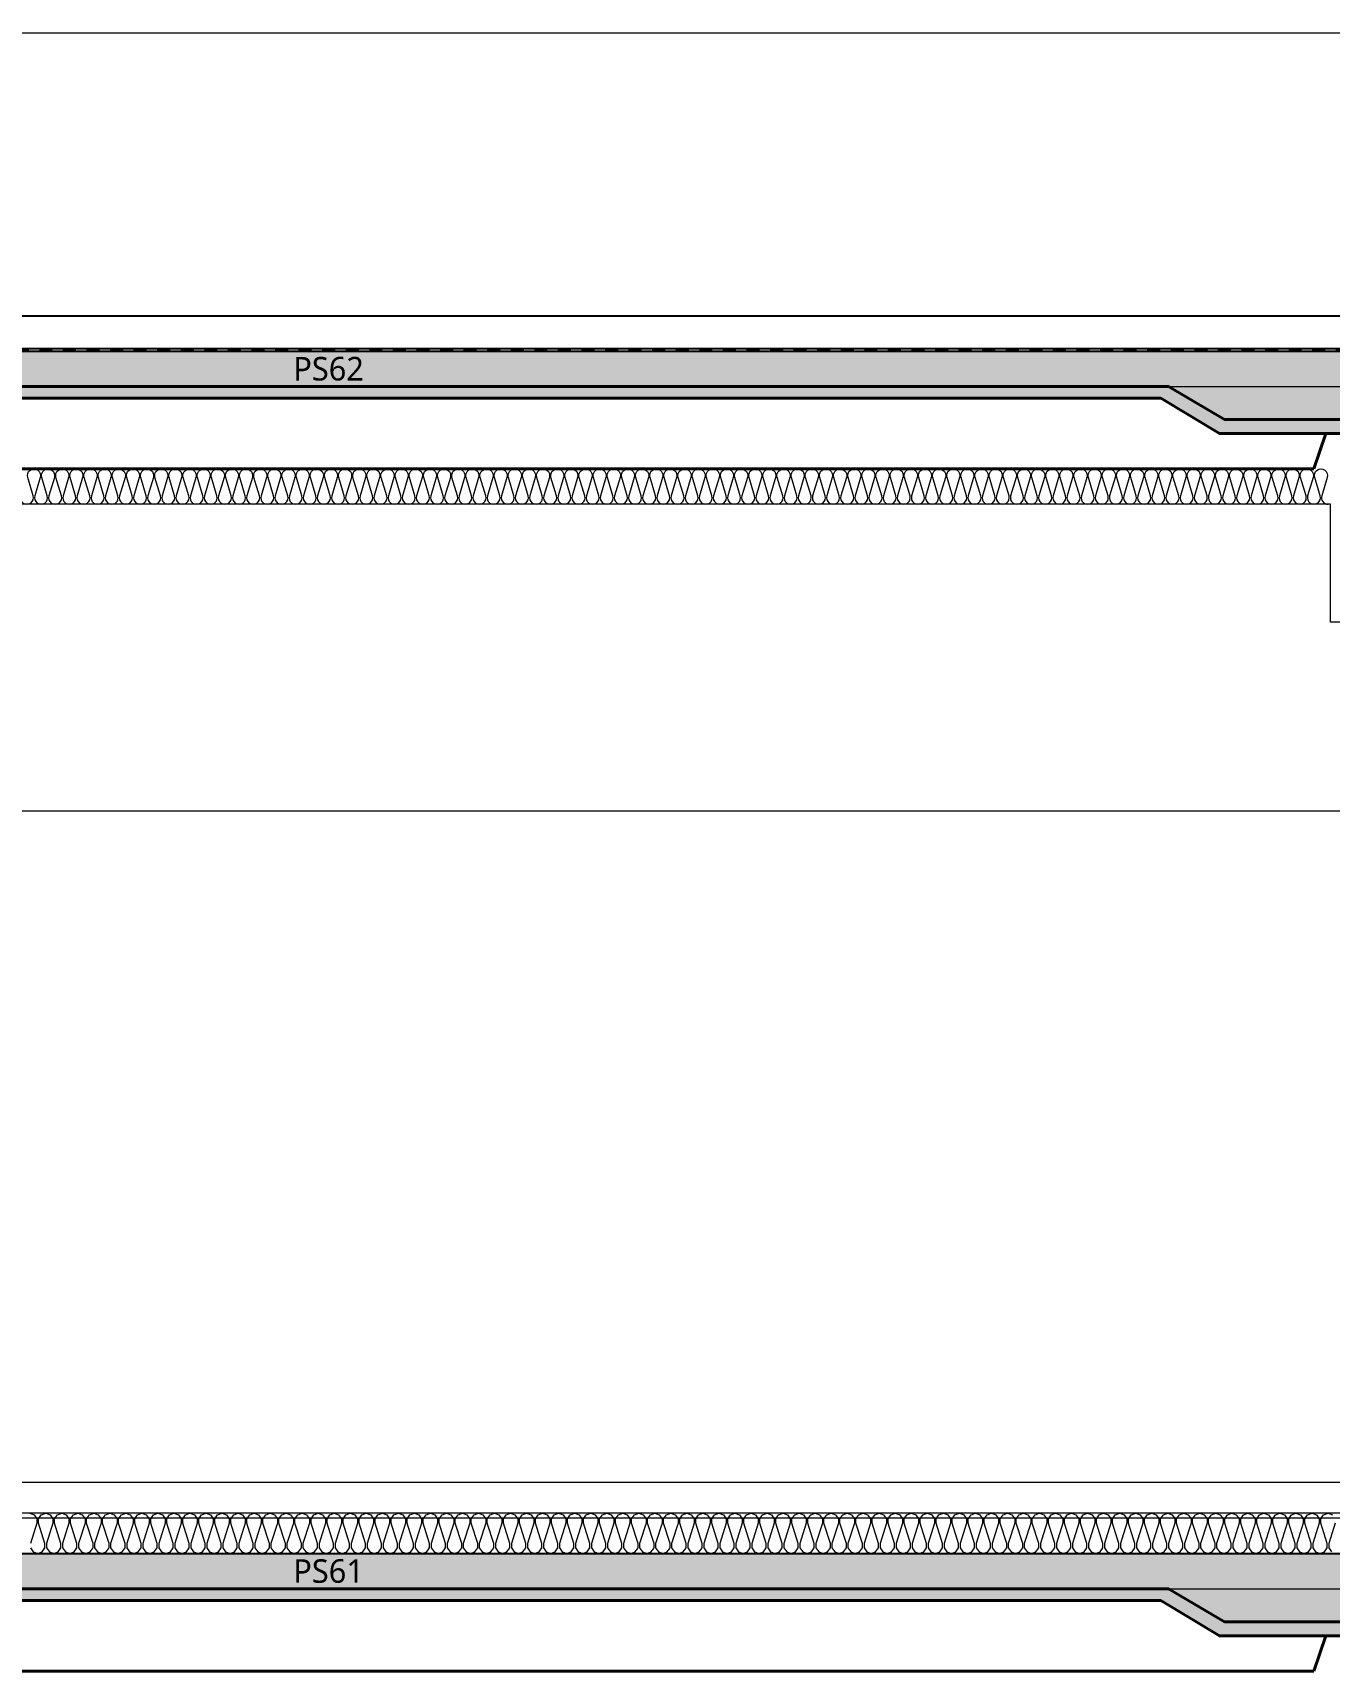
# Model space of a CAD drawing. Header units: millimetres. Extents: x 0 to 420000, y 0 to 297000.
# Drawn here: x 259258 to 264758, y 238000 to 244950 of the extents above; entities that cross this region are included whole.
import ezdxf
from ezdxf.enums import TextEntityAlignment as Align

# ---------------------------------------------------------------- set-up
doc = ezdxf.new("R2010")
doc.units = ezdxf.units.MM
doc.linetypes.add('CEN', pattern=[62, 60, -1, 0, -1])
doc.linetypes.add('HID', pattern=[2, 1.1, -0.9])
for name, color, linetype, lineweight in [('A-AXIS-LINE', 1, 'CEN', 15), ('A-CONC-LIN1', 2, 'Continuous', 40), ('A-CONC-LIN2', 7, 'Continuous', 25), ('A-ELEV-LIN3', 8, 'Continuous', 18), ('A-XXXX-FIN2', 6, 'Continuous', 20), ('A-XXXX-INSL2', 8, 'Continuous', 18), ('A-XXXX-WAT1', 9, 'HID', 20)]:
    doc.layers.add(name, color=color, linetype=linetype, lineweight=lineweight)
doc.layers.add('A-CONC-SOLD', color=253, linetype='CEN')
doc.layers.add('A-XXXX-NPLT', color=144, linetype='Continuous', lineweight=15, plot=False)
doc.styles.add('맑은고딕', font='')
doc.styles.get('맑은고딕').set_extended_font_data('Malgun Gothic')

# ---------------------------------------------------------------- blocks, each defined once
blk = doc.blocks.new('axis(220316)')
at = {"layer": 'A-AXIS-LINE', "ltscale": 1000}
for p, q in [((4631788.1, -355868.7), (4955413.1, -355868.7)), ((4631788.1, -360968.7), (4955413.1, -360968.7))]:
    blk.add_line(p, q, dxfattribs=at)
blk = doc.blocks.new('PS61(횡)')
at = {"layer": 'A-CONC-SOLD'}
h = blk.add_hatch(color=256, dxfattribs=at)
h.dxf.hatch_style = 1
h.paths.add_polyline_path([(1020, 0), (1020, -290), (1700, -290), (1937.4, -150), (9062.6, -150), (9300, -290), (9980, -290), (9980, 0)])
h = blk.add_hatch(color=256, dxfattribs=at)
h.dxf.hatch_style = 1
h.paths.add_polyline_path([(9980, -290), (9980, -350), (9280, -350), (9030, -200), (1970, -200), (1720, -350), (1020, -350), (1020, -290), (1700, -290), (1937.4, -150), (9062.6, -150), (9300, -290)])
at = {"layer": 'A-CONC-LIN1', "color": 2}
for p, q in [((1320, -500), (1270, -350)), ((9680, -500), (9730, -350)), ((1320, -500), (9680, -500))]:
    blk.add_line(p, q, dxfattribs=at)
blk.add_lwpolyline([(9980, -290), (9980, -350), (9280, -350), (9030, -200), (1970, -200), (1720, -350), (1020, -350), (1020, -290), (1700, -290), (1937.4, -150), (9062.6, -150), (9300, -290)], close=True, dxfattribs=at)
at = {"layer": 'A-CONC-LIN2'}
blk.add_line((1020, 0), (9980, 0), dxfattribs=at)
at = {"layer": 'A-XXXX-NPLT'}
for p, q in [((1937.4, -150), (1020, -150)), ((9062.6, -150), (9980, -150))]:
    blk.add_line(p, q, dxfattribs=at)
at = {"layer": 'A-XXXX-NPLT', "style": '맑은고딕'}
blk.add_text('PS61', height=100, dxfattribs=at).set_placement((5500, -75), align=Align.MIDDLE)
blk = doc.blocks.new('횡9층')
at = {"layer": 'A-XXXX-FIN2'}
blk.add_lwpolyline([(4890000.6, -236768.7), (4845250.6, -236768.7)], dxfattribs=at)
at = {"layer": 'A-XXXX-INSL2'}
for points in [[(4890000.6, -236898.7), (4845250.6, -236898.7)], [(4860832.6, -236898.7), (4860851.3, -236905.5), (4860863.2, -236922.5), (4860863.2, -236941.2), (4860836, -237026.2)], [(4860836, -237044.9), (4860847.9, -237061.9), (4860866.6, -237068.7), (4860885.3, -237061.9), (4860897.2, -237044.9), (4860897.2, -237026.2), (4860870, -236941.2), (4860870, -236922.5), (4860881.9, -236905.5), (4860900.6, -236898.7), (4860919.3, -236905.5), (4860931.2, -236922.5), (4860931.2, -236941.2), (4860904, -237026.2), (4860904, -237044.9), (4860915.9, -237061.9), (4860934.6, -237068.7), (4860953.3, -237061.9), (4860965.2, -237044.9), (4860965.2, -237026.2), (4860938, -236941.2), (4860938, -236922.5), (4860949.9, -236905.5), (4860968.6, -236898.7), (4860987.3, -236905.5), (4860999.2, -236922.5), (4860999.2, -236941.2), (4860972, -237026.2), (4860972, -237044.9), (4860983.9, -237061.9), (4861002.6, -237068.7), (4861021.3, -237061.9), (4861033.2, -237044.9), (4861033.2, -237026.2), (4861006, -236941.2), (4861006, -236922.5), (4861017.9, -236905.5), (4861036.6, -236898.7), (4861055.3, -236905.5), (4861067.2, -236922.5), (4861067.2, -236941.2), (4861040, -237026.2), (4861040, -237044.9), (4861051.9, -237061.9), (4861070.6, -237068.7), (4861089.3, -237061.9), (4861101.2, -237044.9), (4861101.2, -237026.2), (4861074, -236941.2), (4861074, -236922.5), (4861085.9, -236905.5), (4861104.6, -236898.7), (4861123.3, -236905.5), (4861135.2, -236922.5), (4861135.2, -236941.2), (4861108, -237026.2), (4861108, -237044.9), (4861119.9, -237061.9), (4861138.6, -237068.7), (4861157.3, -237061.9), (4861169.2, -237044.9), (4861169.2, -237026.2), (4861142, -236941.2), (4861142, -236922.5), (4861153.9, -236905.5), (4861172.6, -236898.7), (4861191.3, -236905.5), (4861203.2, -236922.5), (4861203.2, -236941.2), (4861176, -237026.2), (4861176, -237044.9), (4861187.9, -237061.9), (4861206.6, -237068.7), (4861225.3, -237061.9), (4861237.2, -237044.9), (4861237.2, -237026.2), (4861210, -236941.2), (4861210, -236922.5), (4861221.9, -236905.5), (4861240.6, -236898.7), (4861259.3, -236905.5), (4861271.2, -236922.5), (4861271.2, -236941.2), (4861244, -237026.2), (4861244, -237044.9), (4861255.9, -237061.9), (4861274.6, -237068.7), (4861293.3, -237061.9), (4861305.2, -237044.9), (4861305.2, -237026.2), (4861278, -236941.2), (4861278, -236922.5), (4861289.9, -236905.5), (4861308.6, -236898.7), (4861327.3, -236905.5), (4861339.2, -236922.5), (4861339.2, -236941.2), (4861312, -237026.2), (4861312, -237044.9), (4861323.9, -237061.9), (4861342.6, -237068.7), (4861361.3, -237061.9), (4861373.2, -237044.9), (4861373.2, -237026.2), (4861346, -236941.2), (4861346, -236922.5), (4861357.9, -236905.5), (4861376.6, -236898.7), (4861395.3, -236905.5), (4861407.2, -236922.5), (4861407.2, -236941.2), (4861380, -237026.2), (4861380, -237044.9), (4861391.9, -237061.9), (4861410.6, -237068.7), (4861429.3, -237061.9), (4861441.2, -237044.9), (4861441.2, -237026.2), (4861414, -236941.2), (4861414, -236922.5), (4861425.9, -236905.5), (4861444.6, -236898.7), (4861463.3, -236905.5), (4861475.2, -236922.5), (4861475.2, -236941.2), (4861448, -237026.2), (4861448, -237044.9), (4861459.9, -237061.9), (4861478.6, -237068.7), (4861497.3, -237061.9), (4861509.2, -237044.9), (4861509.2, -237026.2), (4861482, -236941.2), (4861482, -236922.5), (4861493.9, -236905.5), (4861512.6, -236898.7), (4861531.3, -236905.5), (4861543.2, -236922.5), (4861543.2, -236941.2), (4861516, -237026.2), (4861516, -237044.9), (4861527.9, -237061.9), (4861546.6, -237068.7), (4861565.3, -237061.9), (4861577.2, -237044.9), (4861577.2, -237026.2), (4861550, -236941.2), (4861550, -236922.5), (4861561.9, -236905.5), (4861580.6, -236898.7), (4861599.3, -236905.5), (4861611.2, -236922.5), (4861611.2, -236941.2), (4861584, -237026.2), (4861584, -237044.9), (4861595.9, -237061.9), (4861614.6, -237068.7), (4861633.3, -237061.9), (4861645.2, -237044.9), (4861645.2, -237026.2), (4861618, -236941.2), (4861618, -236922.5), (4861629.9, -236905.5), (4861648.6, -236898.7), (4861667.3, -236905.5), (4861679.2, -236922.5), (4861679.2, -236941.2), (4861652, -237026.2), (4861652, -237044.9), (4861663.9, -237061.9), (4861682.6, -237068.7), (4861701.3, -237061.9), (4861713.2, -237044.9), (4861713.2, -237026.2), (4861686, -236941.2), (4861686, -236922.5), (4861697.9, -236905.5), (4861716.6, -236898.7), (4861735.3, -236905.5), (4861747.2, -236922.5), (4861747.2, -236941.2), (4861720, -237026.2), (4861720, -237044.9), (4861731.9, -237061.9), (4861750.6, -237068.7), (4861769.3, -237061.9), (4861781.2, -237044.9), (4861781.2, -237026.2), (4861754, -236941.2), (4861754, -236922.5), (4861765.9, -236905.5), (4861784.6, -236898.7), (4861803.3, -236905.5), (4861815.2, -236922.5), (4861815.2, -236941.2), (4861788, -237026.2), (4861788, -237044.9), (4861799.9, -237061.9), (4861818.6, -237068.7), (4861837.3, -237061.9), (4861849.2, -237044.9), (4861849.2, -237026.2), (4861822, -236941.2), (4861822, -236922.5), (4861833.9, -236905.5), (4861852.6, -236898.7), (4861871.3, -236905.5), (4861883.2, -236922.5), (4861883.2, -236941.2), (4861856, -237026.2), (4861856, -237044.9), (4861867.9, -237061.9), (4861886.6, -237068.7), (4861905.3, -237061.9), (4861917.2, -237044.9), (4861917.2, -237026.2), (4861890, -236941.2), (4861890, -236922.5), (4861901.9, -236905.5), (4861920.6, -236898.7), (4861939.3, -236905.5), (4861951.2, -236922.5), (4861951.2, -236941.2), (4861924, -237026.2), (4861924, -237044.9), (4861935.9, -237061.9), (4861954.6, -237068.7), (4861973.3, -237061.9), (4861985.2, -237044.9), (4861985.2, -237026.2), (4861958, -236941.2), (4861958, -236922.5), (4861969.9, -236905.5), (4861988.6, -236898.7), (4862007.3, -236905.5), (4862019.2, -236922.5), (4862019.2, -236941.2), (4861992, -237026.2), (4861992, -237044.9), (4862003.9, -237061.9), (4862022.6, -237068.7), (4862041.3, -237061.9), (4862053.2, -237044.9), (4862053.2, -237026.2), (4862026, -236941.2), (4862026, -236922.5), (4862037.9, -236905.5), (4862056.6, -236898.7), (4862075.3, -236905.5), (4862087.2, -236922.5), (4862087.2, -236941.2), (4862060, -237026.2), (4862060, -237044.9), (4862071.9, -237061.9), (4862090.6, -237068.7), (4862109.3, -237061.9), (4862121.2, -237044.9), (4862121.2, -237026.2), (4862094, -236941.2), (4862094, -236922.5), (4862105.9, -236905.5), (4862124.6, -236898.7), (4862143.3, -236905.5), (4862155.2, -236922.5), (4862155.2, -236941.2), (4862128, -237026.2), (4862128, -237044.9), (4862139.9, -237061.9), (4862158.6, -237068.7), (4862177.3, -237061.9), (4862189.2, -237044.9), (4862189.2, -237026.2), (4862162, -236941.2), (4862162, -236922.5), (4862173.9, -236905.5), (4862192.6, -236898.7), (4862211.3, -236905.5), (4862223.2, -236922.5), (4862223.2, -236941.2), (4862196, -237026.2), (4862196, -237044.9), (4862207.9, -237061.9), (4862226.6, -237068.7), (4862245.3, -237061.9), (4862257.2, -237044.9), (4862257.2, -237026.2), (4862230, -236941.2), (4862230, -236922.5), (4862241.9, -236905.5), (4862260.6, -236898.7), (4862279.3, -236905.5), (4862291.2, -236922.5), (4862291.2, -236941.2), (4862264, -237026.2), (4862264, -237044.9), (4862275.9, -237061.9), (4862294.6, -237068.7), (4862313.3, -237061.9), (4862325.2, -237044.9), (4862325.2, -237026.2), (4862298, -236941.2), (4862298, -236922.5), (4862309.9, -236905.5), (4862328.6, -236898.7), (4862347.3, -236905.5), (4862359.2, -236922.5), (4862359.2, -236941.2), (4862332, -237026.2), (4862332, -237044.9), (4862343.9, -237061.9), (4862362.6, -237068.7), (4862381.3, -237061.9), (4862393.2, -237044.9), (4862393.2, -237026.2), (4862366, -236941.2), (4862366, -236922.5), (4862377.9, -236905.5), (4862396.6, -236898.7), (4862415.3, -236905.5), (4862427.2, -236922.5), (4862427.2, -236941.2), (4862400, -237026.2), (4862400, -237044.9), (4862411.9, -237061.9), (4862430.6, -237068.7), (4862449.3, -237061.9), (4862461.2, -237044.9), (4862461.2, -237026.2), (4862434, -236941.2), (4862434, -236922.5), (4862445.9, -236905.5), (4862464.6, -236898.7), (4862483.3, -236905.5), (4862495.2, -236922.5), (4862495.2, -236941.2), (4862468, -237026.2), (4862468, -237044.9), (4862479.9, -237061.9), (4862498.6, -237068.7), (4862517.3, -237061.9), (4862529.2, -237044.9), (4862529.2, -237026.2), (4862502, -236941.2), (4862502, -236922.5), (4862513.9, -236905.5), (4862532.6, -236898.7), (4862551.3, -236905.5), (4862563.2, -236922.5), (4862563.2, -236941.2), (4862536, -237026.2), (4862536, -237044.9), (4862547.9, -237061.9), (4862566.6, -237068.7), (4862585.3, -237061.9), (4862597.2, -237044.9), (4862597.2, -237026.2), (4862570, -236941.2), (4862570, -236922.5), (4862581.9, -236905.5), (4862600.6, -236898.7), (4862619.3, -236905.5), (4862631.2, -236922.5), (4862631.2, -236941.2), (4862604, -237026.2), (4862604, -237044.9), (4862615.9, -237061.9), (4862634.6, -237068.7), (4862653.3, -237061.9), (4862665.2, -237044.9), (4862665.2, -237026.2), (4862638, -236941.2), (4862638, -236922.5), (4862649.9, -236905.5), (4862668.6, -236898.7), (4862687.3, -236905.5), (4862699.2, -236922.5), (4862699.2, -236941.2), (4862672, -237026.2), (4862672, -237044.9), (4862683.9, -237061.9), (4862702.6, -237068.7), (4862721.3, -237061.9), (4862733.2, -237044.9), (4862733.2, -237026.2), (4862706, -236941.2), (4862706, -236922.5), (4862717.9, -236905.5), (4862736.6, -236898.7), (4862755.3, -236905.5), (4862767.2, -236922.5), (4862767.2, -236941.2), (4862740, -237026.2), (4862740, -237044.9), (4862751.9, -237061.9), (4862770.6, -237068.7), (4862789.3, -237061.9), (4862801.2, -237044.9), (4862801.2, -237026.2), (4862774, -236941.2), (4862774, -236922.5), (4862785.9, -236905.5), (4862804.6, -236898.7), (4862823.3, -236905.5), (4862835.2, -236922.5), (4862835.2, -236941.2), (4862808, -237026.2), (4862808, -237044.9), (4862819.9, -237061.9), (4862838.6, -237068.7), (4862857.3, -237061.9), (4862869.2, -237044.9), (4862869.2, -237026.2), (4862842, -236941.2), (4862842, -236922.5), (4862853.9, -236905.5), (4862872.6, -236898.7), (4862891.3, -236905.5), (4862903.2, -236922.5), (4862903.2, -236941.2), (4862876, -237026.2), (4862876, -237044.9), (4862887.9, -237061.9), (4862906.6, -237068.7), (4862925.3, -237061.9), (4862937.2, -237044.9), (4862937.2, -237026.2), (4862910, -236941.2), (4862910, -236922.5), (4862921.9, -236905.5), (4862940.6, -236898.7), (4862959.3, -236905.5), (4862971.2, -236922.5), (4862971.2, -236941.2), (4862944, -237026.2), (4862944, -237044.9), (4862955.9, -237061.9), (4862974.6, -237068.7), (4862993.3, -237061.9), (4863005.2, -237044.9), (4863005.2, -237026.2), (4862978, -236941.2), (4862978, -236922.5), (4862989.9, -236905.5), (4863008.6, -236898.7), (4863027.3, -236905.5), (4863039.2, -236922.5), (4863039.2, -236941.2), (4863012, -237026.2), (4863012, -237044.9), (4863023.9, -237061.9), (4863042.6, -237068.7), (4863061.3, -237061.9), (4863073.2, -237044.9), (4863073.2, -237026.2), (4863046, -236941.2), (4863046, -236922.5), (4863057.9, -236905.5), (4863076.6, -236898.7), (4863095.3, -236905.5), (4863107.2, -236922.5), (4863107.2, -236941.2), (4863080, -237026.2), (4863080, -237044.9), (4863091.9, -237061.9), (4863110.6, -237068.7), (4863129.3, -237061.9), (4863141.2, -237044.9), (4863141.2, -237026.2), (4863114, -236941.2), (4863114, -236922.5), (4863125.9, -236905.5), (4863144.6, -236898.7), (4863163.3, -236905.5), (4863175.2, -236922.5), (4863175.2, -236941.2), (4863148, -237026.2), (4863148, -237044.9), (4863159.9, -237061.9), (4863178.6, -237068.7), (4863197.3, -237061.9), (4863209.2, -237044.9), (4863209.2, -237026.2), (4863182, -236941.2), (4863182, -236922.5), (4863193.9, -236905.5), (4863212.6, -236898.7), (4863231.3, -236905.5), (4863243.2, -236922.5), (4863243.2, -236941.2), (4863216, -237026.2), (4863216, -237044.9), (4863227.9, -237061.9), (4863246.6, -237068.7), (4863265.3, -237061.9), (4863277.2, -237044.9), (4863277.2, -237026.2), (4863250, -236941.2), (4863250, -236922.5), (4863261.9, -236905.5), (4863280.6, -236898.7), (4863299.3, -236905.5), (4863311.2, -236922.5), (4863311.2, -236941.2), (4863284, -237026.2), (4863284, -237044.9), (4863295.9, -237061.9), (4863314.6, -237068.7), (4863333.3, -237061.9), (4863345.2, -237044.9), (4863345.2, -237026.2), (4863318, -236941.2), (4863318, -236922.5), (4863329.9, -236905.5), (4863348.6, -236898.7), (4863367.3, -236905.5), (4863379.2, -236922.5), (4863379.2, -236941.2), (4863352, -237026.2), (4863352, -237044.9), (4863363.9, -237061.9), (4863382.6, -237068.7), (4863401.3, -237061.9), (4863413.2, -237044.9), (4863413.2, -237026.2), (4863386, -236941.2), (4863386, -236922.5), (4863397.9, -236905.5), (4863416.6, -236898.7), (4863435.3, -236905.5), (4863447.2, -236922.5), (4863447.2, -236941.2), (4863420, -237026.2), (4863420, -237044.9), (4863431.9, -237061.9), (4863450.6, -237068.7), (4863469.3, -237061.9), (4863481.2, -237044.9), (4863481.2, -237026.2), (4863454, -236941.2), (4863454, -236922.5), (4863465.9, -236905.5), (4863484.6, -236898.7), (4863503.3, -236905.5), (4863515.2, -236922.5), (4863515.2, -236941.2), (4863488, -237026.2), (4863488, -237044.9), (4863499.9, -237061.9), (4863518.6, -237068.7), (4863537.3, -237061.9), (4863549.2, -237044.9), (4863549.2, -237026.2), (4863522, -236941.2), (4863522, -236922.5), (4863533.9, -236905.5), (4863552.6, -236898.7), (4863571.3, -236905.5), (4863583.2, -236922.5), (4863583.2, -236941.2), (4863556, -237026.2), (4863556, -237044.9), (4863567.9, -237061.9), (4863586.6, -237068.7), (4863605.3, -237061.9), (4863617.2, -237044.9), (4863617.2, -237026.2), (4863590, -236941.2), (4863590, -236922.5), (4863601.9, -236905.5), (4863620.6, -236898.7), (4863639.3, -236905.5), (4863651.2, -236922.5), (4863651.2, -236941.2), (4863624, -237026.2), (4863624, -237044.9), (4863635.9, -237061.9), (4863654.6, -237068.7), (4863673.3, -237061.9), (4863685.2, -237044.9), (4863685.2, -237026.2), (4863658, -236941.2), (4863658, -236922.5), (4863669.9, -236905.5), (4863688.6, -236898.7), (4863707.3, -236905.5), (4863719.2, -236922.5), (4863719.2, -236941.2), (4863692, -237026.2), (4863692, -237044.9), (4863703.9, -237061.9), (4863722.6, -237068.7), (4863741.3, -237061.9), (4863753.2, -237044.9), (4863753.2, -237026.2), (4863726, -236941.2), (4863726, -236922.5), (4863737.9, -236905.5), (4863756.6, -236898.7), (4863775.3, -236905.5), (4863787.2, -236922.5), (4863787.2, -236941.2), (4863760, -237026.2), (4863760, -237044.9), (4863771.9, -237061.9), (4863790.6, -237068.7), (4863809.3, -237061.9), (4863821.2, -237044.9), (4863821.2, -237026.2), (4863794, -236941.2), (4863794, -236922.5), (4863805.9, -236905.5), (4863824.6, -236898.7), (4863843.3, -236905.5), (4863855.2, -236922.5), (4863855.2, -236941.2), (4863828, -237026.2), (4863828, -237044.9), (4863839.9, -237061.9), (4863858.6, -237068.7), (4863877.3, -237061.9), (4863889.2, -237044.9), (4863889.2, -237026.2), (4863862, -236941.2), (4863862, -236922.5), (4863873.9, -236905.5), (4863892.6, -236898.7), (4863911.3, -236905.5), (4863923.2, -236922.5), (4863923.2, -236941.2), (4863896, -237026.2), (4863896, -237044.9), (4863907.9, -237061.9), (4863926.6, -237068.7), (4863945.3, -237061.9), (4863957.2, -237044.9), (4863957.2, -237026.2), (4863930, -236941.2), (4863930, -236922.5), (4863941.9, -236905.5), (4863960.6, -236898.7), (4863979.3, -236905.5), (4863991.2, -236922.5), (4863991.2, -236941.2), (4863964, -237026.2), (4863964, -237044.9), (4863975.9, -237061.9), (4863994.6, -237068.7), (4864013.3, -237061.9), (4864025.2, -237044.9), (4864025.2, -237026.2), (4863998, -236941.2), (4863998, -236922.5), (4864009.9, -236905.5), (4864028.6, -236898.7), (4864047.3, -236905.5), (4864059.2, -236922.5), (4864059.2, -236941.2), (4864032, -237026.2), (4864032, -237044.9), (4864043.9, -237061.9), (4864062.6, -237068.7), (4864081.3, -237061.9), (4864093.2, -237044.9), (4864093.2, -237026.2), (4864066, -236941.2), (4864066, -236922.5), (4864077.9, -236905.5), (4864096.6, -236898.7), (4864115.3, -236905.5), (4864127.2, -236922.5), (4864127.2, -236941.2), (4864100, -237026.2), (4864100, -237044.9), (4864111.9, -237061.9), (4864130.6, -237068.7), (4864149.3, -237061.9), (4864161.2, -237044.9), (4864161.2, -237026.2), (4864134, -236941.2), (4864134, -236922.5), (4864145.9, -236905.5), (4864164.6, -236898.7), (4864183.3, -236905.5), (4864195.2, -236922.5), (4864195.2, -236941.2), (4864168, -237026.2), (4864168, -237044.9), (4864179.9, -237061.9), (4864198.6, -237068.7), (4864217.3, -237061.9), (4864229.2, -237044.9), (4864229.2, -237026.2), (4864202, -236941.2), (4864202, -236922.5), (4864213.9, -236905.5), (4864232.6, -236898.7), (4864251.3, -236905.5), (4864263.2, -236922.5), (4864263.2, -236941.2), (4864236, -237026.2), (4864236, -237044.9), (4864247.9, -237061.9), (4864266.6, -237068.7), (4864285.3, -237061.9), (4864297.2, -237044.9), (4864297.2, -237026.2), (4864270, -236941.2), (4864270, -236922.5), (4864281.9, -236905.5), (4864300.6, -236898.7), (4864319.3, -236905.5), (4864331.2, -236922.5), (4864331.2, -236941.2), (4864304, -237026.2), (4864304, -237044.9), (4864315.9, -237061.9), (4864334.6, -237068.7), (4864353.3, -237061.9), (4864365.2, -237044.9), (4864365.2, -237026.2), (4864338, -236941.2), (4864338, -236922.5), (4864349.9, -236905.5), (4864368.6, -236898.7), (4864387.3, -236905.5), (4864399.2, -236922.5), (4864399.2, -236941.2), (4864372, -237026.2), (4864372, -237044.9), (4864383.9, -237061.9), (4864402.6, -237068.7), (4864421.3, -237061.9), (4864433.2, -237044.9), (4864433.2, -237026.2), (4864406, -236941.2), (4864406, -236922.5), (4864417.9, -236905.5), (4864436.6, -236898.7), (4864455.3, -236905.5), (4864467.2, -236922.5), (4864467.2, -236941.2), (4864440, -237026.2), (4864440, -237044.9), (4864451.9, -237061.9), (4864470.6, -237068.7), (4864489.3, -237061.9), (4864501.2, -237044.9), (4864501.2, -237026.2), (4864474, -236941.2), (4864474, -236922.5), (4864485.9, -236905.5), (4864504.6, -236898.7), (4864523.3, -236905.5), (4864535.2, -236922.5), (4864535.2, -236941.2), (4864508, -237026.2), (4864508, -237044.9), (4864519.9, -237061.9), (4864538.6, -237068.7), (4864557.3, -237061.9), (4864569.2, -237044.9), (4864569.2, -237026.2), (4864542, -236941.2), (4864542, -236922.5), (4864553.9, -236905.5), (4864572.6, -236898.7), (4864591.3, -236905.5), (4864603.2, -236922.5), (4864603.2, -236941.2), (4864576, -237026.2), (4864576, -237044.9), (4864587.9, -237061.9), (4864606.6, -237068.7), (4864625.3, -237061.9), (4864637.2, -237044.9), (4864637.2, -237026.2), (4864610, -236941.2), (4864610, -236922.5), (4864621.9, -236905.5), (4864640.6, -236898.7), (4864659.3, -236905.5), (4864671.2, -236922.5), (4864671.2, -236941.2), (4864644, -237026.2), (4864644, -237044.9), (4864655.9, -237061.9), (4864674.6, -237068.7), (4864693.3, -237061.9), (4864705.2, -237044.9), (4864705.2, -237026.2), (4864678, -236941.2), (4864678, -236922.5), (4864689.9, -236905.5), (4864708.6, -236898.7), (4864727.3, -236905.5), (4864739.2, -236922.5), (4864739.2, -236941.2), (4864712, -237026.2), (4864712, -237044.9), (4864723.9, -237061.9), (4864742.6, -237068.7), (4864761.3, -237061.9), (4864773.2, -237044.9), (4864773.2, -237026.2), (4864746, -236941.2), (4864746, -236922.5), (4864757.9, -236905.5), (4864776.6, -236898.7), (4864795.3, -236905.5), (4864807.2, -236922.5), (4864807.2, -236941.2), (4864780, -237026.2), (4864780, -237044.9), (4864791.9, -237061.9), (4864810.6, -237068.7), (4864829.3, -237061.9), (4864841.2, -237044.9), (4864841.2, -237026.2), (4864814, -236941.2), (4864814, -236922.5), (4864825.9, -236905.5), (4864844.6, -236898.7), (4864863.3, -236905.5), (4864875.2, -236922.5), (4864875.2, -236941.2), (4864848, -237026.2), (4864848, -237044.9), (4864859.9, -237061.9), (4864878.6, -237068.7), (4864897.3, -237061.9), (4864909.2, -237044.9), (4864909.2, -237026.2), (4864882, -236941.2), (4864882, -236922.5), (4864893.9, -236905.5), (4864912.6, -236898.7), (4864931.3, -236905.5), (4864943.2, -236922.5), (4864943.2, -236941.2), (4864916, -237026.2), (4864916, -237044.9), (4864927.9, -237061.9), (4864946.6, -237068.7), (4864965.3, -237061.9), (4864977.2, -237044.9), (4864977.2, -237026.2), (4864950, -236941.2), (4864950, -236922.5), (4864961.9, -236905.5), (4864980.6, -236898.7), (4864999.3, -236905.5), (4865011.2, -236922.5), (4865011.2, -236941.2), (4864984, -237026.2), (4864984, -237044.9), (4864995.9, -237061.9), (4865014.6, -237068.7), (4865033.3, -237061.9), (4865045.2, -237044.9), (4865045.2, -237026.2), (4865018, -236941.2), (4865018, -236922.5), (4865029.9, -236905.5), (4865048.6, -236898.7), (4865067.3, -236905.5), (4865079.2, -236922.5), (4865079.2, -236941.2), (4865052, -237026.2), (4865052, -237044.9), (4865063.9, -237061.9), (4865082.6, -237068.7), (4865101.3, -237061.9), (4865113.2, -237044.9), (4865113.2, -237026.2), (4865086, -236941.2), (4865086, -236922.5), (4865097.9, -236905.5), (4865116.6, -236898.7), (4865135.3, -236905.5), (4865147.2, -236922.5), (4865147.2, -236941.2), (4865120, -237026.2), (4865120, -237044.9), (4865131.9, -237061.9), (4865150.6, -237068.7), (4865169.3, -237061.9), (4865181.2, -237044.9), (4865181.2, -237026.2), (4865154, -236941.2), (4865154, -236922.5), (4865165.9, -236905.5), (4865184.6, -236898.7), (4865203.3, -236905.5), (4865215.2, -236922.5), (4865215.2, -236941.2), (4865188, -237026.2), (4865188, -237044.9), (4865199.9, -237061.9), (4865218.6, -237068.7), (4865237.3, -237061.9), (4865249.2, -237044.9), (4865249.2, -237026.2), (4865222, -236941.2), (4865222, -236922.5), (4865233.9, -236905.5), (4865252.6, -236898.7), (4865271.3, -236905.5), (4865283.2, -236922.5), (4865283.2, -236941.2), (4865256, -237026.2), (4865256, -237044.9), (4865267.9, -237061.9), (4865286.6, -237068.7), (4865305.3, -237061.9), (4865317.2, -237044.9), (4865317.2, -237026.2), (4865290, -236941.2), (4865290, -236922.5), (4865301.9, -236905.5), (4865320.6, -236898.7), (4865339.3, -236905.5), (4865351.2, -236922.5), (4865351.2, -236941.2), (4865324, -237026.2), (4865324, -237044.9), (4865335.9, -237061.9), (4865354.6, -237068.7), (4865373.3, -237061.9), (4865385.2, -237044.9), (4865385.2, -237026.2), (4865358, -236941.2), (4865358, -236922.5), (4865369.9, -236905.5), (4865388.6, -236898.7), (4865407.3, -236905.5), (4865419.2, -236922.5), (4865419.2, -236941.2), (4865392, -237026.2), (4865392, -237044.9), (4865403.9, -237061.9), (4865422.6, -237068.7), (4865441.3, -237061.9), (4865453.2, -237044.9), (4865453.2, -237026.2), (4865426, -236941.2), (4865426, -236922.5), (4865437.9, -236905.5), (4865456.6, -236898.7), (4865475.3, -236905.5), (4865487.2, -236922.5), (4865487.2, -236941.2), (4865460, -237026.2), (4865460, -237044.9), (4865471.9, -237061.9), (4865490.6, -237068.7), (4865509.3, -237061.9), (4865521.2, -237044.9), (4865521.2, -237026.2), (4865494, -236941.2), (4865494, -236922.5), (4865505.9, -236905.5), (4865524.6, -236898.7), (4865543.3, -236905.5), (4865555.2, -236922.5), (4865555.2, -236941.2), (4865528, -237026.2), (4865528, -237044.9), (4865539.9, -237061.9), (4865558.6, -237068.7), (4865577.3, -237061.9), (4865589.2, -237044.9), (4865589.2, -237026.2), (4865562, -236941.2), (4865562, -236922.5), (4865573.9, -236905.5), (4865592.6, -236898.7), (4865611.3, -236905.5), (4865623.2, -236922.5), (4865623.2, -236941.2), (4865596, -237026.2), (4865596, -237044.9), (4865607.9, -237061.9), (4865626.6, -237068.7), (4865645.3, -237061.9), (4865657.2, -237044.9), (4865657.2, -237026.2), (4865630, -236941.2), (4865630, -236922.5), (4865641.9, -236905.5), (4865660.6, -236898.7), (4865679.3, -236905.5), (4865691.2, -236922.5), (4865691.2, -236941.2), (4865664, -237026.2), (4865664, -237044.9), (4865675.9, -237061.9), (4865694.6, -237068.7), (4865713.3, -237061.9), (4865725.2, -237044.9), (4865725.2, -237026.2), (4865698, -236941.2), (4865698, -236922.5), (4865709.9, -236905.5), (4865728.6, -236898.7), (4865747.3, -236905.5), (4865759.2, -236922.5), (4865759.2, -236941.2), (4865732, -237026.2), (4865732, -237044.9), (4865743.9, -237061.9), (4865762.6, -237068.7), (4865781.3, -237061.9), (4865793.2, -237044.9), (4865793.2, -237026.2), (4865766, -236941.2), (4865766, -236922.5), (4865777.9, -236905.5), (4865796.6, -236898.7), (4865815.3, -236905.5), (4865827.2, -236922.5), (4865827.2, -236941.2), (4865800, -237026.2), (4865800, -237044.9), (4865811.9, -237061.9), (4865830.6, -237068.7), (4865849.3, -237061.9), (4865861.2, -237044.9), (4865861.2, -237026.2), (4865834, -236941.2), (4865834, -236922.5), (4865845.9, -236905.5), (4865864.6, -236898.7), (4865883.3, -236905.5), (4865895.2, -236922.5), (4865895.2, -236941.2), (4865868, -237026.2), (4865868, -237044.9), (4865879.9, -237061.9), (4865898.6, -237068.7), (4865917.3, -237061.9), (4865929.2, -237044.9), (4865929.2, -237026.2), (4865902, -236941.2), (4865902, -236922.5), (4865913.9, -236905.5), (4865932.6, -236898.7), (4865951.3, -236905.5), (4865963.2, -236922.5), (4865963.2, -236941.2), (4865936, -237026.2), (4865936, -237044.9), (4865947.9, -237061.9), (4865966.6, -237068.7), (4865985.3, -237061.9), (4865997.2, -237044.9), (4865997.2, -237026.2), (4865970, -236941.2), (4865970, -236922.5), (4865981.9, -236905.5), (4866000.6, -236898.7), (4866019.3, -236905.5), (4866031.2, -236922.5), (4866031.2, -236941.2), (4866004, -237026.2), (4866004, -237044.9), (4866015.9, -237061.9), (4866034.6, -237068.7), (4866053.3, -237061.9), (4866065.2, -237044.9), (4866065.2, -237026.2), (4866038, -236941.2), (4866038, -236922.5), (4866049.9, -236905.5), (4866068.6, -236898.7), (4866087.3, -236905.5), (4866099.2, -236922.5), (4866099.2, -236941.2), (4866072, -237026.2), (4866072, -237044.9), (4866083.9, -237061.9), (4866102.6, -237068.7), (4866121.3, -237061.9), (4866133.2, -237044.9), (4866133.2, -237026.2), (4866106, -236941.2), (4866106, -236922.5), (4866117.9, -236905.5), (4866136.6, -236898.7), (4866155.3, -236905.5), (4866167.2, -236922.5), (4866167.2, -236941.2), (4866140, -237026.2), (4866140, -237044.9), (4866151.9, -237061.9), (4866170.6, -237068.7), (4866189.3, -237061.9), (4866201.2, -237044.9), (4866201.2, -237026.2), (4866174, -236941.2), (4866174, -236922.5), (4866185.9, -236905.5), (4866204.6, -236898.7), (4866223.3, -236905.5), (4866235.2, -236922.5), (4866235.2, -236941.2), (4866208, -237026.2), (4866208, -237044.9), (4866219.9, -237061.9), (4866238.6, -237068.7), (4866257.3, -237061.9), (4866269.2, -237044.9), (4866269.2, -237026.2), (4866242, -236941.2), (4866242, -236922.5), (4866253.9, -236905.5), (4866272.6, -236898.7), (4866291.3, -236905.5), (4866303.2, -236922.5), (4866303.2, -236941.2), (4866276, -237026.2), (4866276, -237044.9), (4866287.9, -237061.9), (4866306.6, -237068.7), (4866325.3, -237061.9), (4866337.2, -237044.9), (4866337.2, -237026.2), (4866310, -236941.2), (4866310, -236922.5), (4866321.9, -236905.5), (4866340.6, -236898.7), (4866359.3, -236905.5)], [(4866371.2, -236941.2), (4866344, -237026.2), (4866344, -237044.9), (4866355.9, -237061.9)]]:
    blk.add_lwpolyline(points, dxfattribs=at)
blk.add_blockref('PS61(횡)', (4856600.6, -237068.7))
blk = doc.blocks.new('PS62(횡)')
at = {"layer": 'A-CONC-SOLD'}
h = blk.add_hatch(color=256, dxfattribs=at)
h.dxf.hatch_style = 1
h.paths.add_polyline_path([(1020, 0), (1020, -290), (1700, -290), (1937.4, -150), (9062.6, -150), (9300, -290), (9980, -290), (9980, 0)])
h = blk.add_hatch(color=256, dxfattribs=at)
h.dxf.hatch_style = 1
h.paths.add_polyline_path([(9980, -290), (9980, -350), (9280, -350), (9030, -200), (1970, -200), (1720, -350), (1020, -350), (1020, -290), (1700, -290), (1937.4, -150), (9062.6, -150), (9300, -290)])
at = {"layer": 'A-CONC-LIN1', "color": 2}
for p, q in [((1320, -500), (1270, -350)), ((9680, -500), (9730, -350)), ((1320, -500), (9680, -500))]:
    blk.add_line(p, q, dxfattribs=at)
blk.add_lwpolyline([(9980, -290), (9980, -350), (9280, -350), (9030, -200), (1970, -200), (1720, -350), (1020, -350), (1020, -290), (1700, -290), (1937.4, -150), (9062.6, -150), (9300, -290)], close=True, dxfattribs=at)
at = {"layer": 'A-CONC-LIN2'}
blk.add_line((1020, 0), (9980, 0), dxfattribs=at)
at = {"layer": 'A-XXXX-NPLT'}
for p, q in [((1937.4, -150), (1020, -150)), ((9062.6, -150), (9980, -150))]:
    blk.add_line(p, q, dxfattribs=at)
at = {"layer": 'A-XXXX-NPLT', "style": '맑은고딕'}
blk.add_text('PS62', height=100, dxfattribs=at).set_placement((5500, -75), align=Align.MIDDLE)
blk = doc.blocks.new('지원시설(210727)')
at = {"layer": 'A-CONC-LIN2'}
blk.add_line((4825380.6, -221468.7), (4859270.6, -221468.7), dxfattribs=at)
blk.add_lwpolyline([(4859315.6, -220438.7), (4859290.6, -220443.7), (4859290.6, -221593.7), (4859275.6, -221608.7), (4825375.6, -221608.7), (4825360.6, -221593.7), (4825360.6, -220443.7), (4825335.6, -220438.7)], dxfattribs=at)
at = {"layer": 'A-ELEV-LIN3'}
blk.add_line((4824980.1, -220268.7), (4859300.6, -220268.7), dxfattribs=at)
at = {"layer": 'A-XXXX-FIN2'}
blk.add_lwpolyline([(4825350.6, -223268.7), (4825650.6, -223268.7), (4825650.6, -223568.7), (4855950.6, -223568.7)], dxfattribs=at)
at = {"layer": 'A-XXXX-WAT1', "ltscale": 50}
blk.add_lwpolyline([(4825335.6, -220438.7), (4825355.6, -220446.7), (4825355.6, -221595.8), (4825373.5, -221613.7), (4859277.6, -221613.7), (4859295.6, -221595.8), (4859295.6, -220446.7), (4859315.6, -220438.7)], dxfattribs=at)
blk.add_blockref('PS62(횡)', (4836600.6, -221618.7))

msp = doc.modelspace()

# ---------------------------------------------------------------- linework, layer by layer
at = {"layer": 'A-XXXX-INSL2'}
msp.add_lwpolyline([(259206, 242986.4, 1.37259), (259259, 242986.4), (259236, 243063.6, -1.37259), (259289, 243063.6), (259266, 242986.4, 1.37259), (259319, 242986.4), (259296, 243063.6, -1.37259), (259349, 243063.6), (259326, 242986.4, 1.37259), (259379, 242986.4), (259356, 243063.6, -1.37259), (259409, 243063.6), (259386, 242986.4, 1.37259), (259439, 242986.4), (259416, 243063.6, -1.37259), (259469, 243063.6), (259446, 242986.4, 1.37259), (259499, 242986.4), (259476, 243063.6, -1.37259), (259529, 243063.6), (259506, 242986.4, 1.37259), (259559, 242986.4), (259536, 243063.6, -1.37259), (259589, 243063.6), (259566, 242986.4, 1.37259), (259619, 242986.4), (259596, 243063.6, -1.37259), (259649, 243063.6), (259626, 242986.4, 1.37259), (259679, 242986.4), (259656, 243063.6, -1.37259), (259709, 243063.6), (259686, 242986.4, 1.37259), (259739, 242986.4), (259716, 243063.6, -1.37259), (259769, 243063.6), (259746, 242986.4, 1.37259), (259799, 242986.4), (259776, 243063.6, -1.37259), (259829, 243063.6), (259806, 242986.4, 1.37259), (259859, 242986.4), (259836, 243063.6, -1.37259), (259889, 243063.6), (259866, 242986.4, 1.37259), (259919, 242986.4), (259896, 243063.6, -1.37259), (259949, 243063.6), (259926, 242986.4, 1.37259), (259979, 242986.4), (259956, 243063.6, -1.37259), (260009, 243063.6), (259986, 242986.4, 1.37259), (260039, 242986.4), (260016, 243063.6, -1.37259), (260069, 243063.6), (260046, 242986.4, 1.37259), (260099, 242986.4), (260076, 243063.6, -1.37259), (260129, 243063.6), (260106, 242986.4, 1.37259), (260159, 242986.4), (260136, 243063.6, -1.37259), (260189, 243063.6), (260166, 242986.4, 1.37259), (260219, 242986.4), (260196, 243063.6, -1.37259), (260249, 243063.6), (260226, 242986.4, 1.37259), (260279, 242986.4), (260256, 243063.6, -1.37259), (260309, 243063.6), (260286, 242986.4, 1.37259), (260339, 242986.4), (260316, 243063.6, -1.37259), (260369, 243063.6), (260346, 242986.4, 1.37259), (260399, 242986.4), (260376, 243063.6, -1.37259), (260429, 243063.6), (260406, 242986.4, 1.37259), (260459, 242986.4), (260436, 243063.6, -1.37259), (260489, 243063.6), (260466, 242986.4, 1.37259), (260519, 242986.4), (260496, 243063.6, -1.37259), (260549, 243063.6), (260526, 242986.4, 1.37259), (260579, 242986.4), (260556, 243063.6, -1.37259), (260609, 243063.6), (260586, 242986.4, 1.37259), (260639, 242986.4), (260616, 243063.6, -1.37259), (260669, 243063.6), (260646, 242986.4, 1.37259), (260699, 242986.4), (260676, 243063.6, -1.37259), (260729, 243063.6), (260706, 242986.4, 1.37259), (260759, 242986.4), (260736, 243063.6, -1.37259), (260789, 243063.6), (260766, 242986.4, 1.37259), (260819, 242986.4), (260796, 243063.6, -1.37259), (260849, 243063.6), (260826, 242986.4, 1.37259), (260879, 242986.4), (260856, 243063.6, -1.37259), (260909, 243063.6), (260886, 242986.4, 1.37259), (260939, 242986.4), (260916, 243063.6, -1.37259), (260969, 243063.6), (260946, 242986.4, 1.37259), (260999, 242986.4), (260976, 243063.6, -1.37259), (261029, 243063.6), (261006, 242986.4, 1.37259), (261059, 242986.4), (261036, 243063.6, -1.37259), (261089, 243063.6), (261066, 242986.4, 1.37259), (261119, 242986.4), (261096, 243063.6, -1.37259), (261149, 243063.6), (261126, 242986.4, 1.37259), (261179, 242986.4), (261156, 243063.6, -1.37259), (261209, 243063.6), (261186, 242986.4, 1.37259), (261239, 242986.4), (261216, 243063.6, -1.37259), (261269, 243063.6), (261246, 242986.4, 1.37259), (261299, 242986.4), (261276, 243063.6, -1.37259), (261329, 243063.6), (261306, 242986.4, 1.37259), (261359, 242986.4), (261336, 243063.6, -1.37259), (261389, 243063.6), (261366, 242986.4, 1.37259), (261419, 242986.4), (261396, 243063.6, -1.37259), (261449, 243063.6), (261426, 242986.4, 1.37259), (261479, 242986.4), (261456, 243063.6, -1.37259), (261509, 243063.6), (261486, 242986.4, 1.37259), (261539, 242986.4), (261516, 243063.6, -1.37259), (261569, 243063.6), (261546, 242986.4, 1.37259), (261599, 242986.4), (261576, 243063.6, -1.37259), (261629, 243063.6), (261606, 242986.4, 1.37259), (261659, 242986.4), (261636, 243063.6, -1.37259), (261689, 243063.6), (261666, 242986.4, 1.37259), (261719, 242986.4), (261696, 243063.6, -1.37259), (261749, 243063.6), (261726, 242986.4, 1.37259), (261779, 242986.4), (261756, 243063.6, -1.37259), (261809, 243063.6), (261786, 242986.4, 1.37259), (261839, 242986.4), (261816, 243063.6, -1.37259), (261869, 243063.6), (261846, 242986.4, 1.37259), (261899, 242986.4), (261876, 243063.6, -1.37259), (261929, 243063.6), (261906, 242986.4, 1.37259), (261959, 242986.4), (261936, 243063.6, -1.37259), (261989, 243063.6), (261966, 242986.4, 1.37259), (262019, 242986.4), (261996, 243063.6, -1.37259), (262049, 243063.6), (262026, 242986.4, 1.37259), (262079, 242986.4), (262056, 243063.6, -1.37259), (262109, 243063.6), (262086, 242986.4, 1.37259), (262139, 242986.4), (262116, 243063.6, -1.37259), (262169, 243063.6), (262146, 242986.4, 1.37259), (262199, 242986.4), (262176, 243063.6, -1.37259), (262229, 243063.6), (262206, 242986.4, 1.37259), (262259, 242986.4), (262236, 243063.6, -1.37259), (262289, 243063.6), (262266, 242986.4, 1.37259), (262319, 242986.4), (262296, 243063.6, -1.37259), (262349, 243063.6), (262326, 242986.4, 1.37259), (262379, 242986.4), (262356, 243063.6, -1.37259), (262409, 243063.6), (262386, 242986.4, 1.37259), (262439, 242986.4), (262416, 243063.6, -1.37259), (262469, 243063.6), (262446, 242986.4, 1.37259), (262499, 242986.4), (262476, 243063.6, -1.37259), (262529, 243063.6), (262506, 242986.4, 1.37259), (262559, 242986.4), (262536, 243063.6, -1.37259), (262589, 243063.6), (262566, 242986.4, 1.37259), (262619, 242986.4), (262596, 243063.6, -1.37259), (262649, 243063.6), (262626, 242986.4, 1.37259), (262679, 242986.4), (262656, 243063.6, -1.37259), (262709, 243063.6), (262686, 242986.4, 1.37259), (262739, 242986.4), (262716, 243063.6, -1.37259), (262769, 243063.6), (262746, 242986.4, 1.37259), (262799, 242986.4), (262776, 243063.6, -1.37259), (262829, 243063.6), (262806, 242986.4, 1.37259), (262859, 242986.4), (262836, 243063.6, -1.37259), (262889, 243063.6), (262866, 242986.4, 1.37259), (262919, 242986.4), (262896, 243063.6, -1.37259), (262949, 243063.6), (262926, 242986.4, 1.37259), (262979, 242986.4), (262956, 243063.6, -1.37259), (263009, 243063.6), (262986, 242986.4, 1.37259), (263039, 242986.4), (263016, 243063.6, -1.37259), (263069, 243063.6), (263046, 242986.4, 1.37259), (263099, 242986.4), (263076, 243063.6, -1.37259), (263129, 243063.6), (263106, 242986.4, 1.37259), (263159, 242986.4), (263136, 243063.6, -1.37259), (263189, 243063.6), (263166, 242986.4, 1.37259), (263219, 242986.4), (263196, 243063.6, -1.37259), (263249, 243063.6), (263226, 242986.4, 1.37259), (263279, 242986.4), (263256, 243063.6, -1.37259), (263309, 243063.6), (263286, 242986.4, 1.37259), (263339, 242986.4), (263316, 243063.6, -1.37259), (263369, 243063.6), (263346, 242986.4, 1.37259), (263399, 242986.4), (263376, 243063.6, -1.37259), (263429, 243063.6), (263406, 242986.4, 1.37259), (263459, 242986.4), (263436, 243063.6, -1.37259), (263489, 243063.6), (263466, 242986.4, 1.37259), (263519, 242986.4), (263496, 243063.6, -1.37259), (263549, 243063.6), (263526, 242986.4, 1.37259), (263579, 242986.4), (263556, 243063.6, -1.37259), (263609, 243063.6), (263586, 242986.4, 1.37259), (263639, 242986.4), (263616, 243063.6, -1.37259), (263669, 243063.6), (263646, 242986.4, 1.37259), (263699, 242986.4), (263676, 243063.6, -1.37259), (263729, 243063.6), (263706, 242986.4, 1.37259), (263759, 242986.4), (263736, 243063.6, -1.37259), (263789, 243063.6), (263766, 242986.4, 1.37259), (263819, 242986.4), (263796, 243063.6, -1.37259), (263849, 243063.6), (263826, 242986.4, 1.37259), (263879, 242986.4), (263856, 243063.6, -1.37259), (263909, 243063.6), (263886, 242986.4, 1.37259), (263939, 242986.4), (263916, 243063.6, -1.37259), (263969, 243063.6), (263946, 242986.4, 1.37259), (263999, 242986.4), (263976, 243063.6, -1.37259), (264029, 243063.6), (264006, 242986.4, 1.37259), (264059, 242986.4), (264036, 243063.6, -1.37259), (264089, 243063.6), (264066, 242986.4, 1.37259), (264119, 242986.4), (264096, 243063.6, -1.37259), (264149, 243063.6), (264126, 242986.4, 1.37259), (264179, 242986.4), (264156, 243063.6, -1.37259), (264209, 243063.6), (264186, 242986.4, 1.37259), (264239, 242986.4), (264216, 243063.6, -1.37259), (264269, 243063.6), (264246, 242986.4, 1.37259), (264299, 242986.4), (264276, 243063.6, -1.37259), (264329, 243063.6), (264306, 242986.4, 1.37259), (264359, 242986.4), (264336, 243063.6, -1.37259), (264389, 243063.6), (264366, 242986.4, 1.37259), (264419, 242986.4), (264396, 243063.6, -1.37259), (264449, 243063.6), (264426, 242986.4, 1.37259), (264479, 242986.4), (264456, 243063.6, -1.37259), (264509, 243063.6), (264486, 242986.4, 1.37259), (264539, 242986.4), (264516, 243063.6, -1.37259), (264569, 243063.6), (264546, 242986.4, 1.37259), (264599, 242986.4), (264576, 243063.6, -1.37259), (264629, 243063.6), (264606, 242986.4, 1.37259), (264659, 242986.4), (264636, 243063.6, -1.37259), (264689, 243063.6), (264666, 242986.4, 1.37259), (264719, 242986.4), (264696, 243063.6, -1.37259), (264749, 243063.6), (264726, 242986.4, 0.509267), (264752.5, 242950)], format="xyb", dxfattribs=at)
msp.add_lwpolyline([(288262.5, 242450), (286762.5, 242450), (286762.5, 242950), (278262.5, 242950), (278262.5, 242450), (275762.5, 242450), (275762.5, 242950), (267262.5, 242950), (267262.5, 242450), (264762.5, 242450), (264762.5, 242950), (256262.5, 242950), (256262.5, 242450), (253762.5, 242450), (253762.5, 242950), (245312.5, 242950), (245312.5, 242450), (243762.5, 242450)], dxfattribs=at)

# ---------------------------------------------------------------- block references
msp.add_blockref('지원시설(210727)', (-4581588.1, 465218.7))
at = {"layer": 'A-AXIS-LINE'}
msp.add_blockref('axis(220316)', (-4581588.1, 599618.7), dxfattribs=at)
at = {"layer": 'A-CONC-LIN1'}
msp.add_blockref('횡9층', (-4601588.1, 475568.7), dxfattribs=at)

doc.saveas('drawing.dxf')
